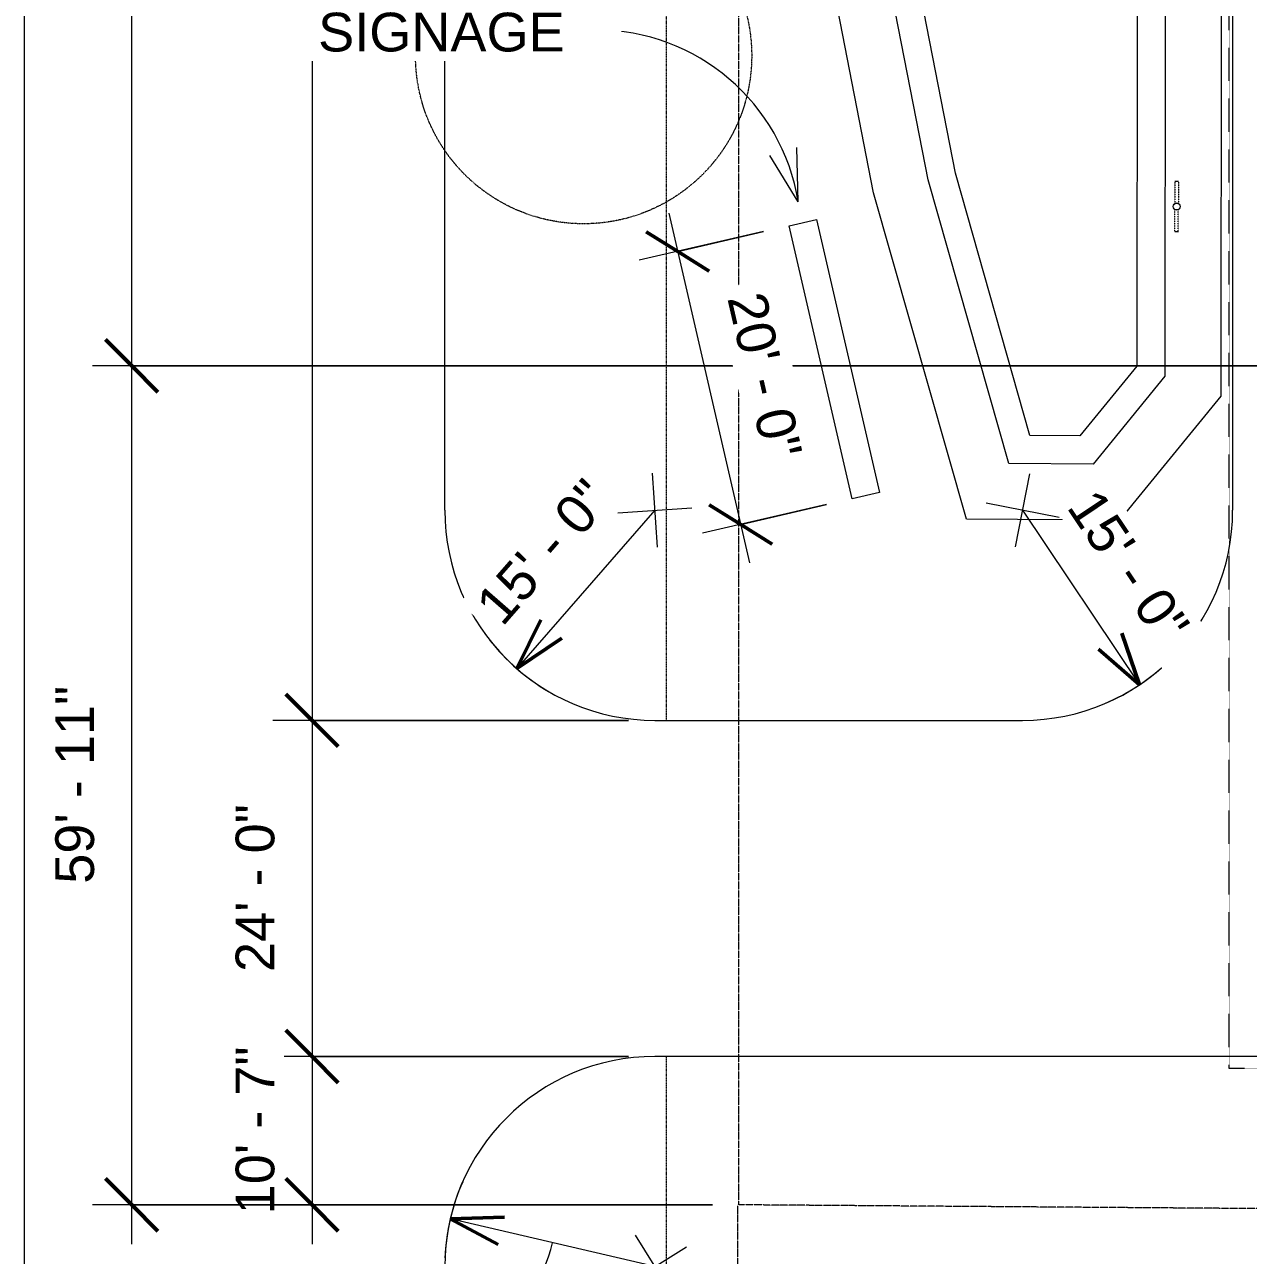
# Model space of a CAD drawing. Header units: inches. Extents: x 1 to 127281, y -26064 to 104775.
# Drawn here: x 20372 to 21421, y -23562 to -22507 of the extents above; entities that cross this region are included whole.
import ezdxf

# ---------------------------------------------------------------- set-up
doc = ezdxf.new("R2010")
doc.units = ezdxf.units.IN
doc.header["$MEASUREMENT"] = 0
for name, pattern in [('Center 1_4_', [0.53125, 0.25, -0.09375, 0.09375, -0.09375]), ('Dash', [0.25, 0.125, -0.125]), ('Hidden', [0.28125, 0.1875, -0.09375]), ('Hidden 1_8_', [0.1875, 0.125, -0.0625])]:
    doc.linetypes.add(name, pattern=pattern)
for name, color, linetype, lineweight in [('A-ANNO-DIMS', 211, 'Continuous', 9), ('A-ANNO-DIMS-360', 211, 'Continuous', 9), ('A-DETL', 90, 'Continuous', 9), ('A-DETL-HDLN', 90, 'Hidden 1_8_', 9), ('A-PROP-SBCK', 71, 'Hidden', 15), ('BMP', 80, 'Continuous', 9), ('E-LITE-EQPM', 33, 'Continuous', 9), ('E-LITE-EQPM-HDLN', 30, 'Dash', 9), ('EOP-EX', 125, 'Continuous', 9), ('EOP-PR', 4, 'Continuous', 9), ('G-ANNO-TEXT', 231, 'Continuous', 9), ('PROP', 3, 'Center 1_4_', 9)]:
    doc.layers.add(name, color=color, linetype=linetype, lineweight=lineweight)
doc.styles.add('Arial_1', font='arial.ttf', dxfattribs={"height": 33.194237})
doc.dimstyles.new('Arrow_-_3_32__Arial', dxfattribs={"dimscale": 12, "dimtxt": 33.75, "dimasz": 3.75, "dimexe": 2.8125, "dimexo": 0, "dimgap": 1.875, "dimtad": 1, "dimjust": 3, "dimdec": 5, "dimrnd": 0.03125, "dimzin": 1, "dimdsep": 46, "dimlunit": 4, "dimtxsty": 'Arial_1', "dimblk1": 'OPEN30', "dimblk2": 'OPEN30', "dimsah": 1, "dimcen": 0.09, "dimazin": 0, "dimtfac": 1, "dimtdec": 4, "dimtix": 1, "dimtmove": 0, "dimatfit": 2, "dimfxl": 1, "dimtvp": 1, "dimtfill": 1, "dimfrac": 2, "dimtolj": 1, "dimtzin": 0, "dimarcsym": 2})
doc.dimstyles.new('Arrow_-_3_32__Arial_1', dxfattribs={"dimscale": 12, "dimtxt": 33.75, "dimasz": 3.75, "dimexe": 2.8125, "dimexo": 0, "dimgap": 1.875, "dimtad": 1, "dimjust": 3, "dimdec": 5, "dimrnd": 0.03125, "dimzin": 1, "dimdsep": 46, "dimlunit": 4, "dimtxsty": 'Arial_1', "dimblk1": 'OPEN30', "dimblk2": 'OPEN30', "dimsah": 1, "dimcen": 0.09, "dimazin": 0, "dimtfac": 1, "dimtdec": 4, "dimtix": 1, "dimtmove": 0, "dimatfit": 2, "dimfxl": 1, "dimtvp": 1, "dimtfill": 1, "dimfrac": 2, "dimtolj": 1, "dimtzin": 0, "dimarcsym": 2})
doc.dimstyles.new('Linear_-_3_32__Arial_1', dxfattribs={"dimscale": 12, "dimtxt": 33.75, "dimasz": 3.75, "dimexe": 2.8125, "dimexo": 1.875, "dimgap": 1.875, "dimtad": 1, "dimrnd": 0.25, "dimzin": 1, "dimdsep": 46, "dimlunit": 4, "dimtxsty": 'Arial_1', "dimblk1": 'OBLIQUE', "dimblk2": 'OBLIQUE', "dimsah": 1, "dimcen": 0.09, "dimdle": 2.8125, "dimazin": 0, "dimtfac": 1, "dimtdec": 4, "dimtix": 1, "dimtmove": 0, "dimatfit": 3, "dimfxl": 1, "dimtvp": 1, "dimtfill": 1, "dimfrac": 2, "dimtolj": 1, "dimtzin": 0, "dimarcsym": 2})

# ---------------------------------------------------------------- blocks, each defined once
blk = doc.blocks.new('Lighting-Street_Cooper_Navion-Lumark_4-6-LED-Squares - The Caretaker LED-964008-Site Plan - Phase 1')
at = {"layer": 'E-LITE-EQPM'}
blk.add_line((-1.7, -10.7), (1.6, -10.7), dxfattribs=at)
blk.add_circle((0, -32.4), 3, dxfattribs=at)
at = {"layer": 'E-LITE-EQPM-HDLN'}
for p, q in [((-1.5, -10.7), (-1.5, -29.9)), ((1.5, -10.7), (1.5, -29.9))]:
    blk.add_line(p, q, dxfattribs=at)
blk = doc.blocks.new('DIMBLOCK56-Site Plan - Phase 1')
at = {"layer": 'A-ANNO-DIMS-360', "lineweight": 50}
for p, q in [((20618.5, -19729.1), (20596, -19706.6)), ((20618.5, -19729.1), (20641, -19751.6)), ((20618.5, -23103.1), (20596, -23080.6)), ((20618.5, -23103.1), (20641, -23125.6))]:
    blk.add_line(p, q, dxfattribs=at)
at = {"layer": 'A-ANNO-DIMS-360'}
for p, q in [((20889.7, -19729.1), (20584.8, -19729.1)), ((20618.5, -19729.1), (20618.5, -23103.1)), ((20618.5, -19729.1), (20889.7, -19729.1)), ((20889.7, -23103.1), (20584.8, -23103.1)), ((20618.5, -23103.1), (20889.7, -23103.1))]:
    blk.add_line(p, q, dxfattribs=at)
at = {"layer": 'A-ANNO-DIMS-360', "color": 0, "insert": (20553, -21500.5), "char_height": 33.19, "width": 202.5, "attachment_point": 1, "rotation": 90, "line_spacing_factor": 0.938532, "style": 'Arial_1', "bg_fill": 3, "box_fill_scale": 1.25, "bg_fill_color": 0, "bg_fill_transparency": 0}
blk.add_mtext('281\' - 2"', dxfattribs=at)
blk = doc.blocks.new('_Oblique')
at = {"color": 0, "linetype": 'ByBlock', "lineweight": -2}
blk.add_line((-0.5, -0.5), (0.5, 0.5), dxfattribs=at)
blk = doc.blocks.new('DIMBLOCK57-Site Plan - Phase 1')
at = {"layer": 'A-ANNO-DIMS-360', "lineweight": 50}
for p, q in [((20618.5, -23103.1), (20596, -23080.6)), ((20618.5, -23103.1), (20641, -23125.6)), ((20618.5, -23391.1), (20596, -23368.6)), ((20618.5, -23391.1), (20641, -23413.6))]:
    blk.add_line(p, q, dxfattribs=at)
at = {"layer": 'A-ANNO-DIMS-360'}
for p, q in [((20889.7, -23103.1), (20584.8, -23103.1)), ((20618.5, -23103.1), (20618.5, -23391.1)), ((20618.5, -23103.1), (20889.7, -23103.1)), ((20889.7, -23391.1), (20584.8, -23391.1)), ((20618.5, -23391.1), (20889.7, -23391.1))]:
    blk.add_line(p, q, dxfattribs=at)
at = {"layer": 'A-ANNO-DIMS-360', "color": 0, "insert": (20553, -23318.7), "char_height": 33.19, "width": 171.969, "attachment_point": 1, "rotation": 90, "line_spacing_factor": 0.938532, "style": 'Arial_1', "bg_fill": 3, "box_fill_scale": 1.25, "bg_fill_color": 0, "bg_fill_transparency": 0}
blk.add_mtext('24\' - 0"', dxfattribs=at)
blk = doc.blocks.new('DIMBLOCK58-Site Plan - Phase 1')
at = {"layer": 'A-ANNO-DIMS-360', "lineweight": 50}
for p, q in [((20618.5, -23391.1), (20596, -23368.6)), ((20618.5, -23391.1), (20641, -23413.6)), ((20618.5, -23518.2), (20596, -23495.7)), ((20618.5, -23518.2), (20641, -23540.7))]:
    blk.add_line(p, q, dxfattribs=at)
at = {"layer": 'A-ANNO-DIMS-360'}
for p, q in [((20889.7, -23391.1), (20584.8, -23391.1)), ((20618.5, -23391.1), (20618.5, -23551.9)), ((20618.5, -23391.1), (20889.7, -23391.1)), ((20961.7, -23518.2), (20584.8, -23518.2)), ((20618.5, -23518.2), (20961.7, -23518.2))]:
    blk.add_line(p, q, dxfattribs=at)
at = {"layer": 'A-ANNO-DIMS-360', "color": 0, "insert": (20553, -23526.3), "char_height": 33.19, "width": 171.969, "attachment_point": 1, "rotation": 90, "line_spacing_factor": 0.938532, "style": 'Arial_1', "bg_fill": 3, "box_fill_scale": 1.25, "bg_fill_color": 0, "bg_fill_transparency": 0}
blk.add_mtext('10\' - 7"', dxfattribs=at)
blk = doc.blocks.new('DIMBLOCK62-Site Plan - Phase 1')
at = {"layer": 'A-ANNO-DIMS-360'}
for p, q in [((21221.1, -22954.3), (21233.4, -22891.9)), ((21258.5, -22929.3), (21196, -22916.9)), ((21227.2, -22923.1), (21327.4, -23072.6))]:
    blk.add_line(p, q, dxfattribs=at)
at = {"layer": 'A-ANNO-DIMS-360', "lineweight": 50}
for q in [(21312.4, -23028.5), (21292.4, -23042)]:
    blk.add_line((21327.4, -23072.6), q, dxfattribs=at)
at = {"layer": 'A-ANNO-DIMS-360'}
blk.add_arc((21227.2, -22923.1), 180, 293.0756, 314.5615, dxfattribs=at)
at = {"layer": 'A-ANNO-DIMS-360', "color": 0, "insert": (21291.9, -22901.8), "char_height": 33.19, "width": 171.969, "attachment_point": 1, "rotation": 303.8186, "line_spacing_factor": 0.938532, "style": 'Arial_1', "bg_fill": 3, "box_fill_scale": 1.25, "bg_fill_color": 0, "bg_fill_transparency": 0}
blk.add_mtext('15\' - 0"', dxfattribs=at)
blk = doc.blocks.new('_Open30')
at = {"color": 0, "linetype": 'ByBlock', "lineweight": -2}
for p, q in [((-1, 0.268), (0, 0)), ((0, 0), (-1, -0.268)), ((0, 0), (-1, 0))]:
    blk.add_line(p, q, dxfattribs=at)
blk = doc.blocks.new('DIMBLOCK63-Site Plan - Phase 1')
at = {"layer": 'A-ANNO-DIMS-360'}
for p, q in [((20914.4, -22954.8), (20910.1, -22891.3)), ((20912.2, -22923.1), (20793.9, -23058.7)), ((20880.5, -22925.2), (20944, -22920.9))]:
    blk.add_line(p, q, dxfattribs=at)
at = {"layer": 'A-ANNO-DIMS-360', "lineweight": 50}
for q in [(20814.4, -23016.9), (20832.5, -23032.7)]:
    blk.add_line((20793.9, -23058.7), q, dxfattribs=at)
at = {"layer": 'A-ANNO-DIMS-360'}
blk.add_arc((20912.2, -22923.1), 180, 218.1387, 239.6246, dxfattribs=at)
at = {"layer": 'A-ANNO-DIMS-360', "color": 0, "insert": (20756.5, -23001.8), "char_height": 33.19, "width": 171.969, "attachment_point": 1, "rotation": 48.8817, "line_spacing_factor": 0.938532, "style": 'Arial_1', "bg_fill": 3, "box_fill_scale": 1.25, "bg_fill_color": 0, "bg_fill_transparency": 0}
blk.add_mtext('15\' - 0"', dxfattribs=at)
blk = doc.blocks.new('DIMBLOCK64-Site Plan - Phase 1')
at = {"layer": 'A-ANNO-DIMS-360', "lineweight": 50}
for q in [(20783.5, -23528.8), (20778, -23552.2)]:
    blk.add_line((20736.9, -23530.3), q, dxfattribs=at)
at = {"layer": 'A-ANNO-DIMS-360'}
for p, q in [((20912.2, -23571.1), (20736.9, -23530.3)), ((20895.4, -23544.1), (20929.1, -23598.1)), ((20885.2, -23587.9), (20939.2, -23554.3))]:
    blk.add_line(p, q, dxfattribs=at)
blk.add_arc((20912.2, -23571.1), 180, 156.1615, 177.6474, dxfattribs=at)
blk.add_ellipse((20716.2, -23525.5), major_axis=(26, 111.7), ratio=0.969619, start_param=3.141593, end_param=4.712389, dxfattribs=at)
at = {"layer": 'A-ANNO-DIMS-360', "color": 0, "insert": (20554.5, -23588.1), "char_height": 33.19, "width": 171.969, "attachment_point": 1, "rotation": 346.9044, "line_spacing_factor": 0.938532, "style": 'Arial_1', "bg_fill": 3, "box_fill_scale": 1.25, "bg_fill_color": 0, "bg_fill_transparency": 0}
blk.add_mtext('15\' - 0"', dxfattribs=at)
blk = doc.blocks.new('DIMBLOCK100-Site Plan - Phase 1')
at = {"layer": 'A-ANNO-DIMS-360', "lineweight": 50}
for p, q in [((20464, -22799.3), (20441.5, -22776.8)), ((20464, -22799.3), (20486.5, -22821.8)), ((20464, -23518.2), (20441.5, -23495.7)), ((20464, -23518.2), (20486.5, -23540.7))]:
    blk.add_line(p, q, dxfattribs=at)
at = {"layer": 'A-ANNO-DIMS-360'}
for p, q in [((22035.1, -22799.3), (20430.3, -22799.3)), ((20464, -23551.9), (20464, -22799.3)), ((20464, -22799.3), (22035.1, -22799.3)), ((20961.7, -23518.2), (20430.3, -23518.2)), ((20464, -23518.2), (20961.7, -23518.2))]:
    blk.add_line(p, q, dxfattribs=at)
at = {"layer": 'A-ANNO-DIMS-360', "color": 0, "insert": (20398.5, -23243.1), "char_height": 33.19, "width": 202.5, "attachment_point": 1, "rotation": 90, "line_spacing_factor": 0.938532, "style": 'Arial_1', "bg_fill": 3, "box_fill_scale": 1.25, "bg_fill_color": 0, "bg_fill_transparency": 0}
blk.add_mtext('59\' - 11"', dxfattribs=at)
blk = doc.blocks.new('DIMBLOCK101-Site Plan - Phase 1')
at = {"layer": 'A-ANNO-DIMS-360', "lineweight": 50}
for p, q in [((20464, -20887.6), (20441.5, -20865.1)), ((20464, -20887.6), (20486.5, -20910.1)), ((20464, -22799.3), (20441.5, -22776.8)), ((20464, -22799.3), (20486.5, -22821.8))]:
    blk.add_line(p, q, dxfattribs=at)
at = {"layer": 'A-ANNO-DIMS-360'}
for p, q in [((22035.1, -20887.6), (20430.3, -20887.6)), ((20464, -22799.3), (20464, -20887.6)), ((20464, -20887.6), (22035.1, -20887.6)), ((22035.1, -22799.3), (20430.3, -22799.3)), ((20464, -22799.3), (22035.1, -22799.3))]:
    blk.add_line(p, q, dxfattribs=at)
at = {"layer": 'A-ANNO-DIMS-360', "color": 0, "insert": (20398.5, -21966.2), "char_height": 33.194, "width": 294.715, "attachment_point": 1, "rotation": 90, "line_spacing_factor": 0.938532, "style": 'Arial_1', "bg_fill": 3, "box_fill_scale": 1.25, "bg_fill_color": 0, "bg_fill_transparency": 0}
blk.add_mtext('159\' - 3 3/4"', dxfattribs=at)
blk = doc.blocks.new('DIMBLOCK104-Site Plan - Phase 1')
at = {"layer": 'A-ANNO-DIMS-360'}
for p, q in [((20924.2, -22668.5), (20993.4, -22968.1)), ((21005.4, -22684.3), (20898.9, -22708.9)), ((20931.8, -22701.3), (21005.4, -22684.3)), ((21059.4, -22918.2), (20952.9, -22942.8)), ((20985.8, -22935.2), (21059.4, -22918.2))]:
    blk.add_line(p, q, dxfattribs=at)
at = {"layer": 'A-ANNO-DIMS-360', "lineweight": 50}
for p, q in [((20931.8, -22701.3), (20904.8, -22684.5)), ((20931.8, -22701.3), (20958.8, -22718.2)), ((20985.8, -22935.2), (20958.8, -22918.3)), ((20985.8, -22935.2), (21012.8, -22952.1))]:
    blk.add_line(p, q, dxfattribs=at)
at = {"layer": 'A-ANNO-DIMS-360', "color": 0, "insert": (21006.5, -22733.7), "char_height": 33.19, "width": 171.969, "attachment_point": 1, "rotation": 283, "line_spacing_factor": 0.938532, "style": 'Arial_1', "bg_fill": 3, "box_fill_scale": 1.25, "bg_fill_color": 0, "bg_fill_transparency": 0}
blk.add_mtext('20\' - 0"', dxfattribs=at)

msp = doc.modelspace()

# ---------------------------------------------------------------- linework, layer by layer
at = {"layer": 'A-DETL'}
for p, q in [((21027.334615, -22679.288371), (21050.719497, -22673.889545)), ((21081.322868, -22913.137186), (21027.334615, -22679.288371)), ((21050.719497, -22673.889545), (21104.70775, -22907.738361)), ((21104.70775, -22907.738361), (21081.322868, -22913.137186))]:
    msp.add_line(p, q, dxfattribs=at)
at = {"layer": 'A-DETL-HDLN'}
for p, q in [((20922.235225, -23103.085554), (20922.235225, -19729.085554)), ((20922.235225, -26063.466549), (20922.235225, -23391.085554))]:
    msp.add_line(p, q, dxfattribs=at)
msp.add_circle((20851.177101, -22533.584291), 144, dxfattribs=at)
at = {"layer": 'A-PROP-SBCK'}
for p, q in [((21404.235225, -23401.253705), (21404.235225, -19438.180554)), ((23472.145187, -23416.400504), (21404.235225, -23401.253705))]:
    msp.add_line(p, q, dxfattribs=at)
at = {"layer": 'BMP'}
for p, q in [((21398.836513, -19941.841877), (21397.147072, -22825.161381)), ((21326.833739, -19946.555563), (21325.162085, -22799.518347)), ((21350.834664, -19944.984334), (21349.157081, -22808.066025)), ((21169.745044, -22634.20781), (21119.187369, -22375.9935)), ((21099.663643, -22650.989122), (21047.302377, -22383.563299)), ((21146.384577, -22639.801581), (21095.225705, -22378.516766)), ((21215.436262, -22882.947735), (21146.384577, -22639.801581)), ((21233.607113, -22859.080187), (21169.745044, -22634.20781)), ((21179.094559, -22930.682831), (21099.663643, -22650.989122)), ((21325.162085, -22799.518347), (21276.36223, -22859.393355)), ((21349.157081, -22808.066025), (21287.694959, -22883.477008)), ((21397.147072, -22825.161381), (21310.360418, -22931.644313)), ((21276.36223, -22859.393355), (21233.607113, -22859.080187)), ((21287.694959, -22883.477008), (21215.436262, -22882.947735)), ((21310.360418, -22931.644313), (21179.094559, -22930.682831))]:
    msp.add_line(p, q, dxfattribs=at)
at = {"layer": 'EOP-EX'}
for p, q in [((20372.235225, -26063.466549), (20372.235225, -19119.936549)), ((20732.235225, -22923.085554), (20732.235225, -19909.085554))]:
    msp.add_line(p, q, dxfattribs=at)
at = {"layer": 'EOP-PR'}
for p, q in [((21407.235225, -19909.085554), (21407.235225, -22923.085554)), ((20912.235225, -23103.085554), (21227.235225, -23103.085554)), ((23326.51184, -23391.085554), (20912.235225, -23391.085554))]:
    msp.add_line(p, q, dxfattribs=at)
for centre, start, end in [((20912.235225, -22923.085554), 180, 270), ((21227.235225, -22923.085554), 270, 360), ((20912.235225, -23571.085554), 90, 180)]:
    msp.add_arc(centre, 180, start, end, dxfattribs=at)
at = {"layer": 'PROP'}
for p, q in [((20984.235225, -23518.180554), (20984.235225, -19119.936549)), ((20983.534129, -26063.466549), (20983.186128, -23518.172869)), ((23352.161473, -23535.52488), (20984.235225, -23518.180554))]:
    msp.add_line(p, q, dxfattribs=at)

# ---------------------------------------------------------------- block references
at = {"layer": 'E-LITE-EQPM'}
msp.add_blockref('Lighting-Street_Cooper_Navion-Lumark_4-6-LED-Squares - The Caretaker LED-964008-Site Plan - Phase 1', (21359.282998, -22630.363642), dxfattribs=at)
at = {"layer": 'E-LITE-EQPM', "rotation": 180}
msp.add_blockref('Lighting-Street_Cooper_Navion-Lumark_4-6-LED-Squares - The Caretaker LED-964008-Site Plan - Phase 1', (21359.187453, -22695.241978), dxfattribs=at)

# ---------------------------------------------------------------- next in the draw order: dimensions: what is measured, and where the dimension line sits
at = {"layer": 'A-ANNO-DIMS'}
dim = msp.add_linear_dim(base=(20618.533633, -23103.085554), p1=(20912.235225, -19729.085554), p2=(20912.235225, -23103.085554), angle=90, dimstyle='Linear_-_3_32__Arial_1', override={"dimpost": '<>', "dimfxl": 3374}, dxfattribs=at)
dim.commit()
dim.dimension.update_dxf_attribs({"geometry": 'DIMBLOCK56-Site Plan - Phase 1', "text_midpoint": (20579.085552, -21416.085554)})
dim = msp.add_radius_dim(center=(21227.235225, -22923.085554), mpoint=(21327.416865, -23072.630326), dimstyle='Arrow_-_3_32__Arial_1', override={"dimpost": '<>'}, dxfattribs=at)
dim.commit()
dim.dimension.update_dxf_attribs({"geometry": 'DIMBLOCK62-Site Plan - Phase 1', "text_midpoint": (21297.576975, -22957.209436)})

# ---------------------------------------------------------------- next in the draw order: dimensions: what is measured, and where the dimension line sits
dim = msp.add_linear_dim(base=(20618.533633, -23391.085554), p1=(20912.235225, -23103.085554), p2=(20912.235225, -23391.085554), angle=90, dimstyle='Linear_-_3_32__Arial_1', override={"dimpost": '<>', "dimfxl": 288}, dxfattribs=at)
dim.commit()
dim.dimension.update_dxf_attribs({"geometry": 'DIMBLOCK57-Site Plan - Phase 1', "text_midpoint": (20579.085552, -23247.085554)})

# ---------------------------------------------------------------- next in the draw order: dimensions: what is measured, and where the dimension line sits
dim = msp.add_radius_dim(center=(20912.235225, -22923.085554), mpoint=(20793.864311, -23058.689118), dimstyle='Arrow_-_3_32__Arial_1', override={"dimpost": '<>'}, dxfattribs=at)
dim.commit()
dim.dimension.update_dxf_attribs({"geometry": 'DIMBLOCK63-Site Plan - Phase 1', "text_midpoint": (20838.127797, -22947.995194)})
dim = msp.add_linear_dim(base=(20618.5336330096, -23518.1805538125), p1=(20912.2352253517, -23391.0855538125), p2=(20984.2352253517, -23518.1805538125), angle=90, dimstyle='Linear_-_3_32__Arial_1', override={"dimpost": '<>', "dimfxl": 146.072376}, dxfattribs=at)
dim.commit()
dim.dimension.update_dxf_attribs({"geometry": 'DIMBLOCK58-Site Plan - Phase 1', "text_midpoint": (20579.0855523923, -23454.6330538125)})

# ---------------------------------------------------------------- next in the draw order: dimensions: what is measured, and where the dimension line sits
dim = msp.add_radius_dim(center=(20912.235225, -23571.085554), mpoint=(20736.916409, -23530.301823), dimstyle='Arrow_-_3_32__Arial', override={"dimpost": '<>'}, dxfattribs=at)
dim.commit()
dim.dimension.update_dxf_attribs({"geometry": 'DIMBLOCK64-Site Plan - Phase 1', "text_midpoint": (20855.428669, -23517.369484)})

# ---------------------------------------------------------------- next in the draw order: dimensions: what is measured, and where the dimension line sits
dim = msp.add_linear_dim(base=(20464.04509, -22799.30281), p1=(20984.235225, -23518.180554), p2=(22057.640225, -22799.30281), angle=90, dimstyle='Linear_-_3_32__Arial_1', override={"dimpost": '<>', "dimfxl": 1291.891444}, dxfattribs=at)
dim.commit()
dim.dimension.update_dxf_attribs({"geometry": 'DIMBLOCK100-Site Plan - Phase 1', "text_midpoint": (20424.597009, -23158.741682)})

# ---------------------------------------------------------------- next in the draw order: dimensions: what is measured, and where the dimension line sits
dim = msp.add_linear_dim(base=(20464.04509, -20887.55281), p1=(22057.640225, -22799.30281), p2=(22057.640225, -20887.55281), angle=90, dimstyle='Linear_-_3_32__Arial_1', override={"dimpost": '<>', "dimfxl": 1911.75}, dxfattribs=at)
dim.commit()
dim.dimension.update_dxf_attribs({"geometry": 'DIMBLOCK101-Site Plan - Phase 1', "text_midpoint": (20424.370582, -21843.42781)})

# ---------------------------------------------------------------- next in the draw order: linework, layer by layer
at = {"layer": 'G-ANNO-TEXT', "color": 145}
for q in [(21010.658356, -22619.022853), (21033.771245, -22612.141848)]:
    msp.add_line((21035.054929, -22658.711588), q, dxfattribs=at)
msp.add_arc((20862.072322, -22686.734781), 175.237786, 9.201976745, 90, dxfattribs=at)

# ---------------------------------------------------------------- next in the draw order: dimensions: what is measured, and where the dimension line sits
at = {"layer": 'A-ANNO-DIMS'}
dim = msp.add_linear_dim(base=(20985.779162, -22935.195189), p1=(21027.334615, -22679.288371), p2=(21081.322868, -22913.137186), angle=283, dimstyle='Linear_-_3_32__Arial_1', override={"dimpost": '<>', "dimfxl": 240}, dxfattribs=at)
dim.commit()
dim.dimension.update_dxf_attribs({"geometry": 'DIMBLOCK104-Site Plan - Phase 1', "text_midpoint": (20997.222064, -22809.396894)})

# ---------------------------------------------------------------- next in the draw order: texts
at = {"layer": 'G-ANNO-TEXT', "color": 145, "insert": (20623.684822, -22496.735451), "char_height": 33.1942365, "width": 251.505, "attachment_point": 1, "line_spacing_factor": 0.938532, "style": 'Arial_1', "bg_fill": 3, "box_fill_scale": 1.25, "bg_fill_color": 0, "bg_fill_transparency": 0}
msp.add_mtext('SIGNAGE', dxfattribs=at)

doc.saveas('drawing.dxf')
